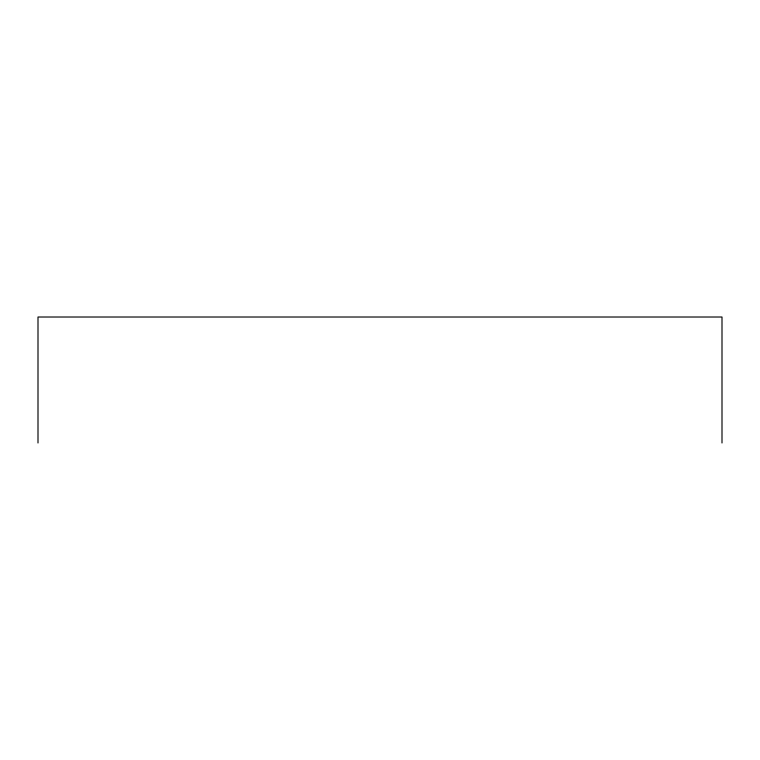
<?xml version="1.0" encoding="UTF-8"?>
<svg xmlns="http://www.w3.org/2000/svg" width="760" height="760" viewBox="0 0 760 760"><rect width="100%" height="100%" fill="white"/><g stroke="black" fill="none" stroke-linecap="round" stroke-linejoin="round"><path stroke-width="1.14" d="M722 442.985L722 317.015L38 317.015L38 442.985"/></g></svg>
